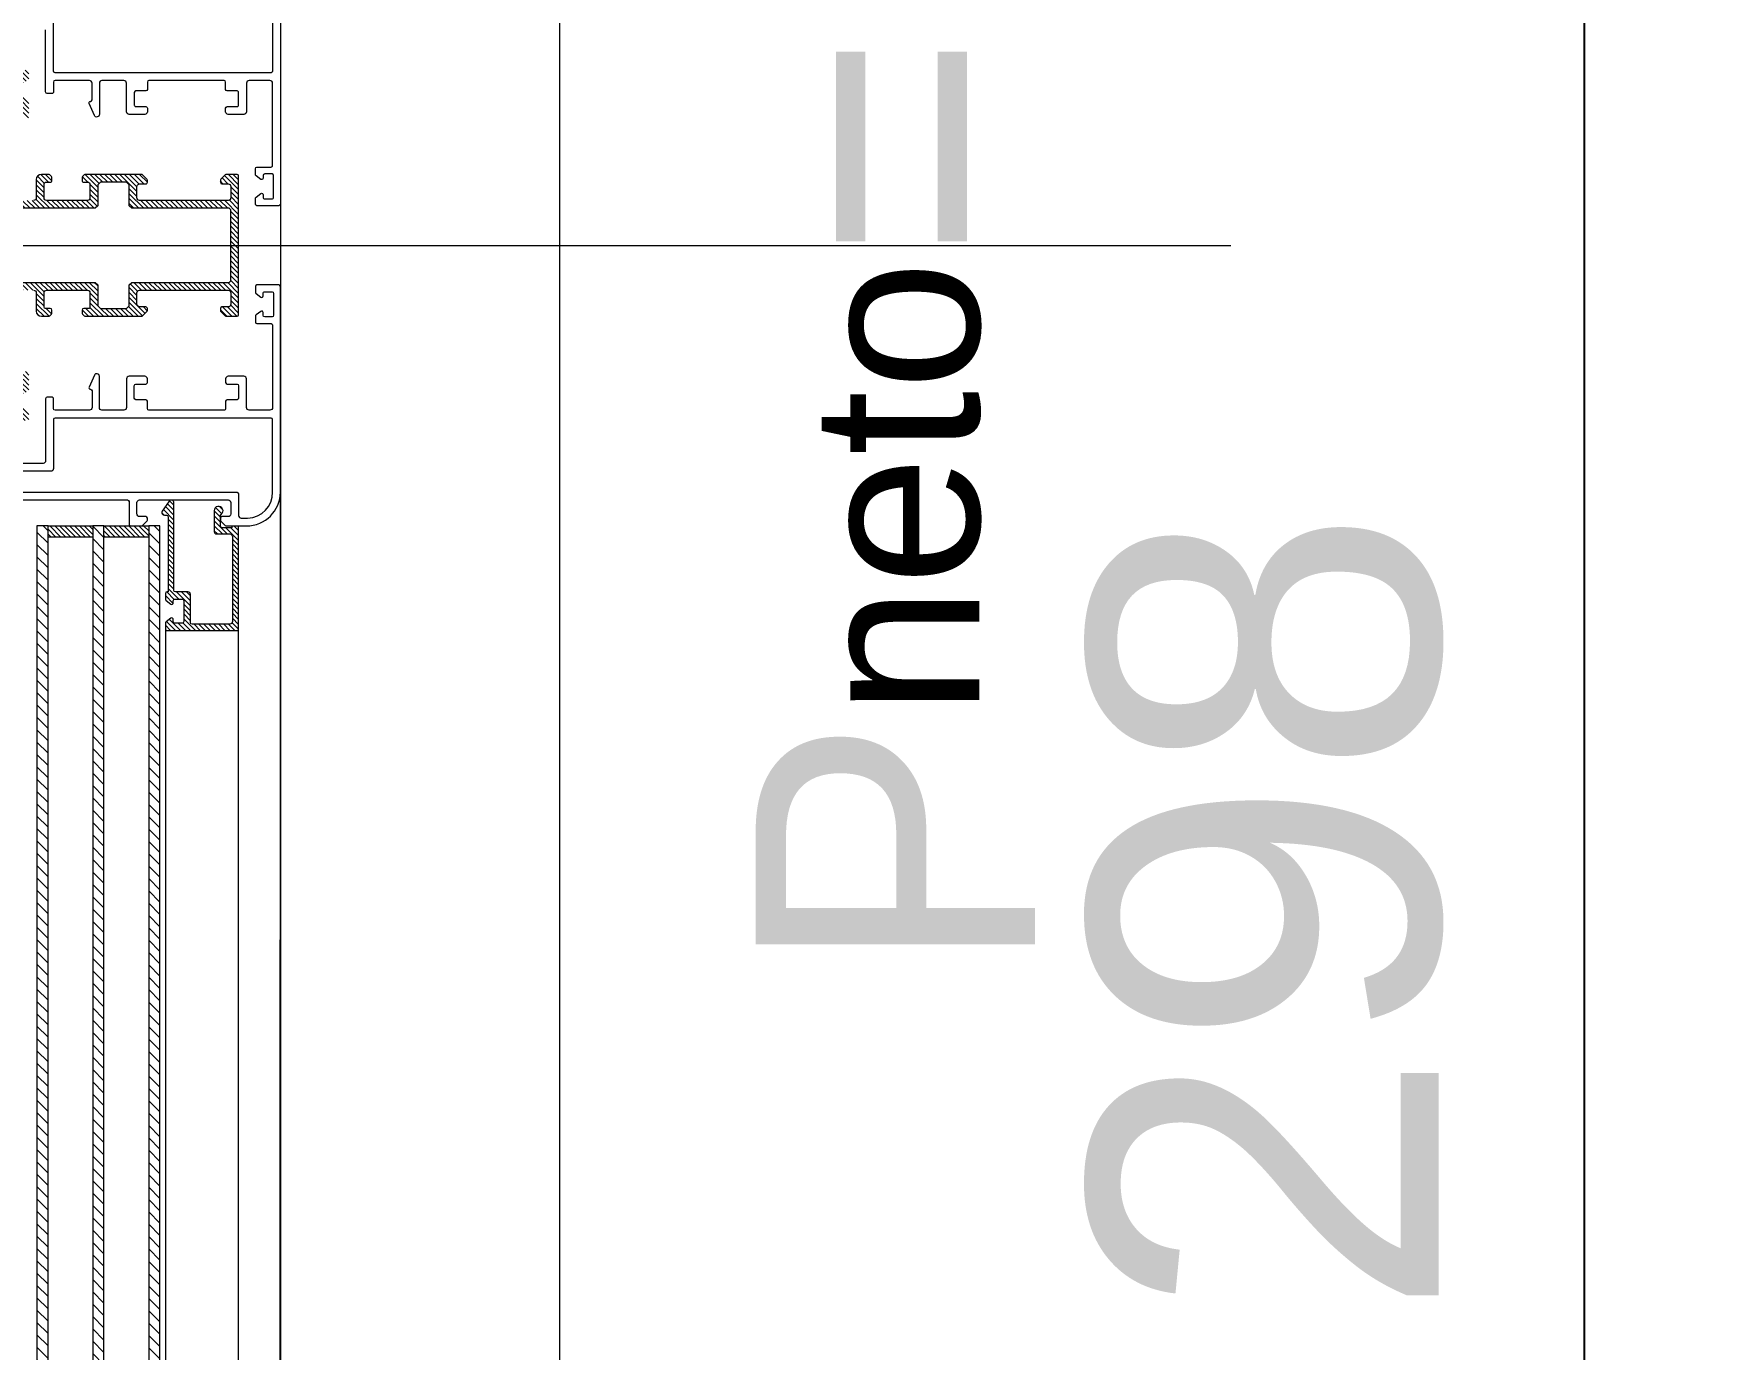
# Model space of a CAD drawing. Header units: centimetres. Extents: x 99002 to 104403, y -55119 to -48358.
# Drawn here: x 99912.7 to 99973.2, y -51152 to -51104.9 of the extents above; entities that cross this region are included whole.
import ezdxf

# ---------------------------------------------------------------- set-up
doc = ezdxf.new("R2010")
doc.units = ezdxf.units.CM
doc.header["$LTSCALE"] = 50
doc.header["$MEASUREMENT"] = 0
doc.layers.get('0').update_dxf_attribs({"color": 8})
doc.layers.add('COTE 50ème', color=1, linetype='Continuous')
doc.layers.add('WINDOWS', color=21, linetype='Continuous', lineweight=5)
doc.styles.add('GENERATED_STYLE_1', font='arial.ttf')
doc.styles.add('RS_TXT_50', font='arial.ttf', dxfattribs={"height": 12.5})
doc.dimstyles.new('RS_50CM_LINEAIRE', dxfattribs={"dimscale": 5, "dimtxt": 12.5, "dimasz": 1.5, "dimexe": 1, "dimexo": 2.5, "dimgap": 1, "dimtad": 1, "dimdec": 1, "dimrnd": 0.5, "dimdsep": 46, "dimtxsty": 'RS_TXT_50', "dimblk1": 'ARCHTICK', "dimblk2": 'ARCHTICK', "dimsah": 1, "dimcen": 2.5, "dimdle": 1, "dimclrt": 4, "dimadec": 0, "dimazin": 2, "dimtfac": 1, "dimtdec": 1, "dimtix": 1, "dimtmove": 2, "dimatfit": 3, "dimfxl": 1, "dimtolj": 1, "dimtzin": 0, "dimarcsym": 0})
pattern_1 = [(135.0000000000002, (-46708.70848917394, -43842.58122904178), (-0.08838834764831811, -0.08838834764831877), [])]

# ---------------------------------------------------------------- blocks, each defined once
blk = doc.blocks.new('DRITARE POS 3')
at = {"layer": 'WINDOWS'}
h = blk.add_hatch(dxfattribs=at)
h.set_pattern_fill('ANSI31', color=256, angle=450.0000000000003)
h.set_pattern_definition(pattern_1)
h.paths.add_polyline_path([(-9.613310337925213, -75.27661785160308, -0.4142135623730951), (-9.557310472679092, -75.22061798637151), (-9.258644524685224, -75.22061798637151, -0.4142135623730951), (-9.202644659439102, -75.27661785161763), (-9.202644659439102, -75.49128400173504, 1), (-8.997311820203322, -75.49128400173504), (-8.997311820203322, -74.95928528187505, 0.2507648909333106), (-9.022248549212236, -74.91269057750469), (-9.190248144950601, -74.80069084701245, 0.5990215383385264), (-9.27731114643393, -74.84728555138281), (-9.27731114643393, -74.92195203837764, -0.4142135623730951), (-9.333311011680053, -74.97795190362376), (-9.594643716176506, -74.97795190362376, -0.4142135623730951), (-9.650643581422628, -74.92195203837764), (-9.650643581422628, -74.13795392491738, -0.4142135623730951), (-9.594643716176506, -74.08195405965671), (-9.333311011680053, -74.08195405965671, -0.4142135623730951), (-9.27731114643393, -74.13795392491738), (-9.27731114643393, -74.24995365540963, 0.5990215383385247), (-9.190248144950601, -74.29654835976544), (-9.022248549212236, -74.1845486292732, 0.2507648909333106), (-8.997311820203322, -74.13795392491738), (-8.997311820203322, -73.89528784216964, 0.4142135623730951), (-9.053311685449444, -73.83928797692352), (-9.8373097989097, -73.83928797692352, 0.4142135623730951), (-9.893309664155822, -73.89528784216964), (-9.893309664155822, -80.11127288464922), (-9.893309664155822, -86.32725792714336, 0.4142135623730951), (-9.8373097989097, -86.38325779238949), (-9.053311685449444, -86.38325779238949, 0.4142135623730951), (-8.997311820203322, -86.32725792714336), (-8.997311820203322, -86.08459184441017, 0.2507648909333191), (-9.022248549212236, -86.0379971400398), (-9.190248144950601, -85.92599740954756, 0.5990215383385183), (-9.27731114643393, -85.97259211391793), (-9.27731114643393, -86.08459184439562, -0.4142135623730951), (-9.333311011680053, -86.14059170964174), (-9.594643716176506, -86.14059170964174, -0.4142135623730951), (-9.650643581422628, -86.08459184441017), (-9.650643581422628, -85.30059373093536, -0.4142135623730951), (-9.594643716176506, -85.24459386568924), (-9.333311011680053, -85.24459386568924, -0.4142135623730905), (-9.27731114643393, -85.30059373093536), (-9.27731114643393, -85.37526021793019, 0.5990215383385387), (-9.190248144950601, -85.421854922286), (-9.022248549212236, -85.30985519179376, 0.2507648909333097), (-8.997311820203322, -85.26326048743795), (-8.997311820203322, -84.73126176759251, 1), (-9.202644659439102, -84.73126176759251), (-9.202644659439102, -84.94592791769537, -0.4142135623730951), (-9.258644524685224, -85.00192778295605), (-9.557310472679092, -85.00192778295605, -0.4142135623730951), (-9.613310337925213, -84.94592791769537), (-9.613310337925213, -81.77260222032783, -0.4142135623730951), (-9.557310472679092, -81.71660235509626), (-8.829312224450405, -81.71660235509626, -0.4142135623730951), (-8.735979115706868, -81.80993546382524), (-8.735979115706868, -82.4632672250591, 0.414213562373095), (-8.549312898219796, -82.64993344254617), (-8.29250947565015, -82.64993344254617, 0.1989123673796579), (-8.252911591189331, -82.63353146176087), (-8.192382444016403, -82.57300231457339, 0.1989123673796585), (-8.175980463231099, -82.53340443011257), (-8.175980463231099, -82.42593398156168, 0.4142135623730951), (-8.23198032847722, -82.36993411631556), (-8.399979924230138, -82.36993411631556, -0.4142135623730951), (-8.45597978947626, -82.31393425105489), (-8.45597978947626, -81.80993546382524, -0.4142135623730951), (-8.362646680732723, -81.71660235509626), (-6.906650184289902, -81.71660235509626, -0.4142135623730951), (-6.813317075546365, -81.80993546382524), (-6.813317075546365, -82.31393425105489, -0.4142135623730951), (-6.869316940792487, -82.36993411631556), (-7.0373165365163, -82.36993411631556, 0.4142135623730951), (-7.093316401776974, -82.42593398156168), (-7.093316401776974, -82.53340443012712, 0.1989123673796581), (-7.07691442099167, -82.57300231458794), (-7.016385273818742, -82.63353146176087, 0.1989123673796593), (-6.976787389357924, -82.64993344254617), (-4.969850804292946, -82.64993344254617, 0.1989123673796595), (-4.930252919832128, -82.63353146176087), (-4.776390663915663, -82.4796692058444, 0.1989123673796616), (-4.759988683130359, -82.44007132138358), (-4.759988683130359, -82.36993411631556, 0.4142135623730951), (-4.815988548376481, -82.31393425105489), (-5.002654765863554, -82.31393425105489, -0.3404814509113845), (-5.133321118119056, -82.2206011423259), (-5.133321118119056, -81.80993546383979, -0.414213562373095), (-5.039988009360968, -81.71660235509626), (-1.866662311993423, -81.71660235509626, -0.4142135623730951), (-1.773329203249887, -81.80993546382524), (-1.773329203249887, -82.2206011423259, -0.4142135623730951), (-1.866662311993423, -82.31393425105489), (-2.090661772992462, -82.31393425105489, 0.4142135623730951), (-2.146661638238584, -82.36993411631556), (-2.146661638238584, -82.44007132138358, 0.1989123673796578), (-2.13025965745328, -82.4796692058444), (-1.976397401536815, -82.63353146176087, 0.1989123673796611), (-1.936799517075997, -82.64993344254617), (-1.5493297422654, -82.64993344254617, 0.4142135623730994), (-1.493329877019278, -82.59393357730005), (-1.493329877019278, -80.11127288464922), (-1.493329877019278, -77.62861219201295, 0.4142135623730994), (-1.5493297422654, -77.57261232676683), (-1.936799517075997, -77.57261232676683, 0.1989123673796565), (-1.976397401536815, -77.58901430755213), (-2.13025965745328, -77.7428765634686, 0.1989123673796553), (-2.146661638238584, -77.78247444792942), (-2.146661638238584, -77.85261165301199, 0.4142135623730951), (-2.090661772992462, -77.90861151824356), (-1.866662311993423, -77.90861151824356, -0.4142135623730951), (-1.773329203249887, -78.00194462700165), (-1.773329203249887, -78.41261030547321, -0.4142135623730951), (-1.866662311993423, -78.5059434142313), (-5.039988009360968, -78.5059434142313, -0.4142135623730951), (-5.133321118119056, -78.41261030547321), (-5.133321118119056, -78.00194462700165, -0.3404814509114143), (-5.002654765863554, -77.90861151824356), (-4.815988548376481, -77.90861151824356, 0.4142135623730951), (-4.759988683130359, -77.85261165301199), (-4.759988683130359, -77.78247444792942, 0.1989123673796596), (-4.776390663915663, -77.7428765634686), (-4.930252919832128, -77.58901430755213, 0.1989123673796591), (-4.969850804292946, -77.57261232676683), (-6.976787389357924, -77.57261232676683, 0.1989123673796584), (-7.016385273818742, -77.58901430755213), (-7.07691442099167, -77.64954345472506, 0.198912367379658), (-7.093316401776974, -77.68914133918588), (-7.093316401776974, -77.79661178775132, 0.4142135623730951), (-7.0373165365163, -77.85261165301199), (-6.869316940792487, -77.85261165301199, -0.4142135623730951), (-6.813317075546365, -77.90861151824356), (-6.813317075546365, -78.41261030547321, -0.4142135623730951), (-6.906650184289902, -78.5059434142313), (-8.362646680732723, -78.5059434142313, -0.4142135623730951), (-8.45597978947626, -78.41261030547321), (-8.45597978947626, -77.90861151824356, -0.4142135623730951), (-8.399979924230138, -77.85261165301199), (-8.23198032847722, -77.85261165301199, 0.4142135623730951), (-8.175980463231099, -77.79661178775132), (-8.175980463231099, -77.68914133918588, 0.1989123673796586), (-8.192382444016403, -77.64954345472506), (-8.252911591189331, -77.58901430755213, 0.1989123673796565), (-8.29250947565015, -77.57261232676683), (-8.549312898219796, -77.57261232676683, 0.414213562373095), (-8.735979115706868, -77.7592785442539), (-8.735979115706868, -78.41261030547321, -0.4142135623730951), (-8.829312224450405, -78.5059434142313), (-9.557310472679092, -78.5059434142313, -0.4142135623730951), (-9.613310337925213, -78.44994354897062)])
h.paths.add_polyline_path([(-9.557310472679092, -78.7859427404619), (-6.626650858044741, -78.7859427404619), (-6.533317749301204, -78.69260963171837), (-6.533317749301204, -77.94594476174098), (-6.439984640557668, -77.85261165301199), (-5.506653553093201, -77.85261165301199), (-5.413320444349665, -77.94594476174098), (-5.413320444349665, -78.69260963171837), (-5.319987335606129, -78.7859427404619), (-1.829329068496008, -78.7859427404619), (-1.773329203249887, -78.84194260570803), (-1.773329203249887, -80.11127288464922), (-1.773329203249887, -81.38060316360497), (-1.829329068496008, -81.4366030288511), (-5.319987335606129, -81.4366030288511), (-5.413320444349665, -81.52993613759463), (-5.413320444349665, -82.27660100755747), (-5.506653553093201, -82.36993411631556), (-6.439984640557668, -82.36993411631556), (-6.533317749301204, -82.27660100755747), (-6.533317749301204, -81.52993613759463), (-6.626650858044741, -81.4366030288511), (-9.557310472679092, -81.4366030288511), (-9.613310337925213, -81.38060316360497), (-9.613310337925213, -80.11127288464922), (-9.613310337925213, -78.84194260570803)], flags=16)
at = {"layer": 'WINDOWS', "transparency": 33554559}
h = blk.add_hatch(dxfattribs=at)
h.set_pattern_fill('ANSI31', color=256, angle=450.0000000000003)
h.set_pattern_definition(pattern_1)
h.paths.add_polyline_path([(-1.493329877019278, -90.21489960228791), (-1.493329877019278, -90.15889973704179), (-1.735995959752472, -90.15889973704179), (-1.735995959752472, -90.21489960228791), (-2.090661772992462, -90.21489960228791, -0.4142135623730948), (-2.146661638238584, -90.15889973704179), (-2.146661638238584, -89.78532151828404, -0.2473944628431837), (-2.122313870742801, -89.73912487753842, 1.657434607185555), (-2.370661099223071, -89.60823439544765), (-2.370661099223071, -90.34556595452887, 0.4142135623730951), (-2.277327990479534, -90.4388990632724), (-1.810662446747301, -90.4388990632724, -0.4142135623730951), (-1.717329338003765, -90.53223217203049), (-1.717329338003765, -93.57489151714253, -0.4142135623730951), (-1.810662446747301, -93.66822462590062), (-3.159981945500476, -93.66822462590062, -0.4142135623730949), (-3.21598181076115, -93.61222476063995), (-3.21598181076115, -92.60422718618065, 0.4142135623730951), (-3.309314919504686, -92.51089407743711), (-3.757313841488212, -92.51089407743711, -0.4142135623730958), (-3.813313706734334, -92.454894212191), (-3.813313706734334, -89.31890175832086, 0.7373959724826122), (-3.983675307841622, -89.26619805302471), (-4.226341390574817, -89.6208638662647, 0.6031216018417432), (-4.149312898211065, -89.76690068030439), (-4.074646411216236, -89.76690068030439, -0.4142135623730948), (-4.018646545970114, -89.82290054555051), (-4.018646545970114, -92.51089407743711), (-4.055979789467528, -92.51089407743711, 0.414213562373096), (-4.11197965471365, -92.56689394268324), (-4.11197965471365, -92.77212315837096, 0.2507648909432537), (-4.087042925704736, -92.81871786274132), (-3.919043329966371, -92.94938421496772, 0.5990215383264295), (-3.831980328483041, -92.90278951061191), (-3.831980328483041, -92.82822664717969, -0.4142135623730948), (-3.77598046323692, -92.77222678193357), (-3.514647758740466, -92.77222678193357, -0.4142135623730951), (-3.458647893494344, -92.82822664717969), (-3.458647893494344, -93.57489151714253, -0.4142135623730951), (-3.514647758740466, -93.63089138238865), (-3.77598046323692, -93.63089138238865, -0.4142135623730948), (-3.831980328483041, -93.57489151714253), (-3.831980328483041, -93.50032865371031, 0.5990215383264358), (-3.919043329966371, -93.45373394933995), (-4.087042925704736, -93.58440030159545, 0.2507648909605115), (-4.11197965471365, -93.63099500595126), (-4.11197965471365, -93.83622422163899, 0.4142135623730951), (-4.055979789467528, -93.89222408688511), (-1.5493297422654, -93.89222408688511, 0.4142135623730948), (-1.493329877019278, -93.83622422163899)])
at = {"layer": 'WINDOWS'}
h = blk.add_hatch(dxfattribs=at)
h.set_pattern_fill('ANSI31', color=140, scale=2.5, angle=450.0000000000003)
h.set_pattern_definition([(135.0000000000002, (-46708.91278552206, -43842.58122904178), (-0.2209708691207952, -0.2209708691207969), [])])
h.paths.add_polyline_path([(-8.711979654719471, -90.14893103441864), (-8.711979654719471, -147.5350786053605), (-8.31197965471074, -147.5350786053605), (-8.31197965471074, -90.14893103441864)])
h.paths.add_polyline_path([(-6.711979654719471, -90.14893103441864), (-6.711979654719471, -147.5350786053605), (-6.31197965471074, -147.5350786053605), (-6.31197965471074, -90.14893103441864)])
h.paths.add_polyline_path([(-4.711979654719471, -90.14893103441864), (-4.711979654719471, -147.5300942540489), (-4.311979654725292, -147.5300942540489), (-4.311979654725292, -90.14893103441864)])
at = {"layer": 'WINDOWS', "transparency": 33554559}
h = blk.add_hatch(dxfattribs=at)
h.set_pattern_fill('ANSI31', color=140, angle=450.0000000000003)
h.set_pattern_definition([(135.0000000000002, (-46708.90848917394, -43859.58122904178), (-0.08838834764831811, -0.08838834764831877), [])])
h.paths.add_polyline_path([(-6.711979654719471, -147.5350786053605), (-8.31197965471074, -147.5350786053605), (-8.31197965471074, -147.1350786053517), (-6.711979654719471, -147.1350786053517)])
h.paths.add_polyline_path([(-4.711979654719471, -147.5350786053605), (-6.31197965471074, -147.5350786053605), (-6.31197965471074, -147.1350786053517), (-4.711979654719471, -147.1350786053517)])
h.paths.add_polyline_path([(-6.711979654719471, -90.54893103442737), (-8.31197965471074, -90.54893103442737), (-8.31197965471074, -90.14893103441864), (-6.711979654719471, -90.14893103441864)])
h.paths.add_polyline_path([(-4.711979654719471, -90.54893103442737), (-6.31197965471074, -90.54893103442737), (-6.31197965471074, -90.14893103441864), (-4.711979654719471, -90.14893103441864)])
at = {"layer": 'WINDOWS', "color": 165}
blk.add_line((-61.99332992821292, -80.11127288464922), (34.00666998725501, -80.11127288464922), dxfattribs=at)
at = {"layer": 'WINDOWS'}
for p, q in [((-0.009280836515245028, -148.6335589027585), (-0.0006442147277994081, -88.9801139892661)), ((-4.11197965471365, -93.83622422162443), (-4.116276002852828, -143.8527697694517)), ((-1.497626225143904, -143.8527697694517), (-1.493329877208453, -93.83622903194919))]:
    blk.add_line(p, q, dxfattribs=at)
blk.add_lwpolyline([(-9.897606012295, -160.1113973130123), (-9.89760587523051, 0), (0, 0), (-1.370644895359874e-07, -160.1113973130123)], close=True, dxfattribs=at)
at = {"layer": 'WINDOWS', "color": 165}
blk.add_lwpolyline([(0, 0), (-1.370644895359874e-07, -160.1113973130123), (9.999999727209797, -160.1113973130123), (9.999999864274287, 0)], close=True, dxfattribs=at)
at = {"layer": 'WINDOWS'}
for points in [[(-1.370790414512157e-07, -71.28196079727786), (-1.370790414512157e-07, -78.63660976647225, -0.4142135623730951), (-0.05600000232516322, -78.69260963171837), (-0.8399981157999719, -78.69260963171837, -0.4142135623730951), (-0.8959979810460936, -78.63660976647225), (-0.8959979810460936, -78.43127692723647, -0.2507648909333274), (-0.8710612520371797, -78.3846822228661), (-0.7030616562988143, -78.25401587062515, -0.5990215383384896), (-0.6159986548009329, -78.30061057498096), (-0.6159986548009329, -78.39394368373905, 0.4142135623730951), (-0.5599987895548111, -78.44994354897062), (-0.2986660850729095, -78.44994354897062, 0.4142135623730951), (-0.2426662198267877, -78.39394368373905), (-0.2426662198267877, -77.60994557026424, 0.4142135623730951), (-0.2986660850729095, -77.55394570501812), (-0.5599987895548111, -77.55394570501812, 0.4142135623731227), (-0.6159986548009329, -77.60994557026424), (-0.6159986548009329, -77.70327867900778, -0.5990215383385106), (-0.7030616562988143, -77.74987338337814), (-0.8710612520371797, -77.61920703112264, -0.2507648909333274), (-0.8959979810460936, -77.57261232676683), (-0.8959979810460936, -77.3672794875165, -0.4142135623730894), (-0.8399981157999719, -77.31127962228493), (-0.335999328570324, -77.31127962228493, 0.4142135623730951), (-0.2799994633242022, -77.25527975702425), (-0.2799994633242022, -74.30595352065575, 0.4142135623730951), (-0.3733325720677385, -74.21262041191221), (-1.119997442030581, -74.21262041191221, 0.4142135623730951), (-1.213330550774117, -74.30595352065575), (-1.213330550774117, -75.33261771686375, -0.4142135623730951), (-1.306663659517653, -75.42595082560729), (-1.866662311993423, -75.42595082560729, -0.4142135623731117), (-1.959995420751511, -75.33261771686375), (-1.959995420751511, -75.20195136460825, -0.4142135623730674), (-1.903995555505389, -75.14595149937668), (-1.5493297422654, -75.14595149937668, 0.4142135623730951), (-1.493329877019278, -75.089951634116), (-1.493329877019278, -74.64195271214703, 0.4142135623730951), (-1.5493297422654, -74.58595284688636), (-1.903995555505389, -74.58595284688636, -0.4142135623730951), (-1.959995420751511, -74.52995298164024), (-1.959995420751511, -74.26862027715833, 0.4142135623730951), (-2.015995285997633, -74.21262041191221), (-4.703988817884238, -74.21262041191221, 0.4142135623730951), (-4.759988683130359, -74.26862027715833), (-4.759988683130359, -74.52995298164024, -0.4142135623730951), (-4.815988548376481, -74.58595284688636), (-5.170654361616471, -74.58595284688636, 0.4142135623730951), (-5.226654226862593, -74.64195271214703), (-5.226654226862593, -75.089951634116, 0.4142135623730951), (-5.170654361616471, -75.14595149937668), (-4.815988548376481, -75.14595149937668, -0.414213562373123), (-4.759988683130359, -75.20195136460825), (-4.759988683130359, -75.33261771686375, -0.4142135623730783), (-4.853321791873896, -75.42595082560729), (-5.413320444349665, -75.42595082560729, -0.4142135623730951), (-5.506653553093201, -75.33261771686375), (-5.506653553093201, -74.30595352065575, 0.4142135623730951), (-5.599986661836738, -74.21262041191221), (-6.383984775311546, -74.21262041191221, 0.4142135623730951), (-6.477317884055083, -74.30595352065575), (-6.477317884055083, -75.42595082560729, -0.8095464414490621), (-6.655893224349711, -75.46396176019334), (-6.845795792716672, -75.03809170788736, -0.5431415330660716), (-6.794650453797658, -74.95928528187505, 0.4142135623730951), (-6.738650588551536, -74.90328541662893), (-6.738650588551536, -74.30595352065575, 0.4142135623730951), (-6.831983697295072, -74.21262041191221), (-8.063980732738855, -74.21262041191221, 0.4142135623730951), (-8.119980597984977, -74.26862027715833), (-8.119980597984977, -74.62328609038377, -0.4142135623730951), (-8.175980463231099, -74.67928595564445), (-8.343980058969464, -74.67928595564445, -0.4142135623730951), (-8.399979924230138, -74.62328609038377), (-8.399979924230138, -72.4019581022294, 0.4142135623730951)], [(-8.829312224450405, -81.71660235509626, -0.4142135623730951), (-8.735979115706868, -81.80993546382524), (-8.735979115706868, -82.4632672250591, 0.4142135623730951), (-8.549312898219796, -82.64993344254617), (-8.29250947565015, -82.64993344254617, 0.1989123673796755), (-8.252911591189331, -82.63353146176087), (-8.192382444016403, -82.57300231458794, 0.1989123673796231), (-8.175980463231099, -82.53340443012712), (-8.175980463231099, -82.42593398156168, 0.4142135623730951), (-8.23198032847722, -82.36993411631556), (-8.399979924230138, -82.36993411631556, -0.4142135623730951), (-8.45597978947626, -82.31393425105489), (-8.45597978947626, -81.80993546382524, -0.4142135623730951), (-8.362646680732723, -81.71660235509626), (-6.906650184289902, -81.71660235509626, -0.4142135623730951), (-6.813317075546365, -81.80993546382524), (-6.813317075546365, -82.31393425105489, -0.4142135623730951), (-6.869316940792487, -82.36993411631556), (-7.037316536530852, -82.36993411631556, 0.4142135623730951), (-7.093316401776974, -82.42593398156168), (-7.093316401776974, -82.53340443012712, 0.1989123673796406), (-7.07691442099167, -82.57300231458794), (-7.016385273818742, -82.63353146176087, 0.198912367379658), (-6.976787389357924, -82.64993344254617), (-4.969850804292946, -82.64993344254617, 0.198912367379658), (-4.930252919832128, -82.63353146176087), (-4.776390663915663, -82.4796692058444, 0.1989123673796723), (-4.759988683130359, -82.44007132138358), (-4.759988683130359, -82.36993411631556, 0.4142135623730951), (-4.815988548376481, -82.31393425105489), (-5.002654765863554, -82.31393425105489, -0.3404814509114101), (-5.133321118119056, -82.2206011423259), (-5.133321118119056, -81.80993546382524, -0.4142135623730951), (-5.039988009360968, -81.71660235509626), (-1.866662311993423, -81.71660235509626, -0.4142135623730951), (-1.773329203249887, -81.80993546382524), (-1.773329203249887, -82.2206011423259, -0.4142135623730951), (-1.866662311993423, -82.31393425105489), (-2.090661772992462, -82.31393425105489, 0.4142135623730951), (-2.146661638238584, -82.36993411631556), (-2.146661638238584, -82.44007132138358, 0.1989123673796363), (-2.13025965745328, -82.4796692058444), (-1.976397401536815, -82.63353146176087, 0.1989123673796436), (-1.936799517075997, -82.64993344254617), (-1.5493297422654, -82.64993344254617, 0.4142135623731227), (-1.493329877019278, -82.59393357730005), (-1.493329877019278, -80.11127288464922), (-1.493329877019278, -77.62861219201295, 0.4142135623731227), (-1.5493297422654, -77.57261232676683), (-1.936799517075997, -77.57261232676683, 0.1989123673796436), (-1.976397401536815, -77.58901430755213), (-2.13025965745328, -77.7428765634686, 0.1989123673796363), (-2.146661638238584, -77.78247444792942), (-2.146661638238584, -77.85261165301199, 0.4142135623730951), (-2.090661772992462, -77.90861151824356), (-1.866662311993423, -77.90861151824356, -0.4142135623730951), (-1.773329203249887, -78.00194462700165), (-1.773329203249887, -78.41261030547321, -0.4142135623730951), (-1.866662311993423, -78.5059434142313), (-5.039988009360968, -78.5059434142313, -0.4142135623730951), (-5.133321118119056, -78.41261030547321), (-5.133321118119056, -78.00194462700165, -0.3404814509114101), (-5.002654765863554, -77.90861151824356), (-4.815988548376481, -77.90861151824356, 0.4142135623730951), (-4.759988683130359, -77.85261165301199), (-4.759988683130359, -77.78247444792942, 0.1989123673796723), (-4.776390663915663, -77.7428765634686), (-4.930252919832128, -77.58901430755213, 0.198912367379658), (-4.969850804292946, -77.57261232676683), (-6.976787389357924, -77.57261232676683, 0.198912367379658), (-7.016385273818742, -77.58901430755213), (-7.07691442099167, -77.64954345472506, 0.1989123673796406), (-7.093316401776974, -77.68914133918588), (-7.093316401776974, -77.79661178775132, 0.4142135623730951), (-7.037316536530852, -77.85261165301199), (-6.869316940792487, -77.85261165301199, -0.4142135623730951), (-6.813317075546365, -77.90861151824356), (-6.813317075546365, -78.41261030547321, -0.4142135623730951), (-6.906650184289902, -78.5059434142313), (-8.362646680732723, -78.5059434142313, -0.4142135623730951), (-8.45597978947626, -78.41261030547321), (-8.45597978947626, -77.90861151824356, -0.4142135623730951), (-8.399979924230138, -77.85261165301199), (-8.23198032847722, -77.85261165301199, 0.4142135623730951), (-8.175980463231099, -77.79661178775132), (-8.175980463231099, -77.68914133918588, 0.1989123673796231), (-8.192382444016403, -77.64954345472506), (-8.252911591189331, -77.58901430755213, 0.1989123673796755), (-8.29250947565015, -77.57261232676683), (-8.549312898219796, -77.57261232676683, 0.4142135623730951), (-8.735979115706868, -77.7592785442539), (-8.735979115706868, -78.41261030547321, -0.4142135623730951), (-8.829312224450405, -78.5059434142313)], [(-9.557310472679092, -89.2205842982803), (-5.469320309595787, -89.2205842982803, -0.4142135623730951), (-5.413320444349665, -89.27658416351187), (-5.413320444349665, -90.0979155204841, 0.4142135623730951), (-5.357320579103543, -90.15391538573022), (-4.969850804292946, -90.15391538573022, 0.198912367379658), (-4.930252919832128, -90.13751340494491), (-4.776390663915663, -89.98365114902845, 0.1989123673797072), (-4.759988683130359, -89.94405326456763), (-4.759988683130359, -89.8739160594996, 0.4142135623730672), (-4.815988548376481, -89.81791619423893), (-5.039988009360968, -89.81791619423893, -0.4142135623730951), (-5.133321118119056, -89.7245830854954), (-5.133321118119056, -89.31391740700928, -0.4142135623730951), (-5.039988009360968, -89.2205842982803), (-1.866662311993423, -89.2205842982803, -0.4142135623730951), (-1.773329203249887, -89.31391740700928), (-1.773329203249887, -89.7245830854954, -0.4142135623730951), (-1.866662311993423, -89.81791619423893), (-2.090661772992462, -89.81791619423893, 0.4142135623730674), (-2.146661638238584, -89.8739160594996), (-2.146661638238584, -89.94405326456763, 0.1989123673796652), (-2.13025965745328, -89.98365114902845), (-1.976397401536815, -90.13751340494491, 0.198912367379658), (-1.936799517075997, -90.15391538573022), (-1.213330550774117, -90.15391538573022, 0.4142135623730924), (-1.370790414512157e-07, -88.94058497203514), (-1.370790414512157e-07, -81.58593600284075, 0.4142135623730951), (-0.05600000232516322, -81.52993613759463), (-0.8399981157999719, -81.52993613759463, 0.4142135623730951), (-0.8959979810460936, -81.58593600284075), (-0.8959979810460936, -81.79126884209109, 0.2507648909333274), (-0.8710612520371797, -81.8378635464469), (-0.7030616562988143, -81.96852989868785, 0.5990215383384896), (-0.6159986548009329, -81.92193519433204), (-0.6159986548009329, -81.8286020855885, -0.4142135623730951), (-0.5599987895548111, -81.77260222032783), (-0.2986660850729095, -81.77260222032783, -0.4142135623730951), (-0.2426662198267877, -81.8286020855885), (-0.2426662198267877, -82.61260019904876, -0.4142135623730951), (-0.2986660850729095, -82.66860006429488), (-0.5599987895548111, -82.66860006429488, -0.4142135623731227), (-0.6159986548009329, -82.61260019904876), (-0.6159986548009329, -82.51926709030522, 0.5990215383385106), (-0.7030616562988143, -82.47267238594941), (-0.8710612520371797, -82.60333873817581, 0.2507648909333274), (-0.8959979810460936, -82.64993344254617), (-0.8959979810460936, -82.85526628178195, 0.4142135623730894), (-0.8399981157999719, -82.91126614704262), (-0.335999328570324, -82.91126614704262, -0.4142135623730951), (-0.2799994633242022, -82.96726601228875), (-0.2799994633242022, -85.91659224865725, -0.4142135623730951), (-0.3733325720677385, -86.00992535741534), (-1.119997442030581, -86.00992535741534, -0.4142135623730951), (-1.213330550774117, -85.91659224865725), (-1.213330550774117, -84.8899280524638, 0.4142135623730951), (-1.306663659517653, -84.79659494370571), (-1.866662311993423, -84.79659494370571, 0.4142135623731117), (-1.959995420751511, -84.8899280524638), (-1.959995420751511, -85.0205944046902, 0.4142135623730674), (-1.903995555505389, -85.07659426995087), (-1.5493297422654, -85.07659426995087, -0.4142135623730951), (-1.493329877019278, -85.132594135197), (-1.493329877019278, -85.58059305718052, -0.4142135623730951), (-1.5493297422654, -85.63659292242664), (-1.903995555505389, -85.63659292242664, 0.4142135623730951), (-1.959995420751511, -85.69259278767277), (-1.959995420751511, -85.95392549215467, -0.4142135623730951), (-2.015995285997633, -86.00992535741534), (-4.703988817884238, -86.00992535741534, -0.4142135623730951), (-4.759988683130359, -85.95392549215467), (-4.759988683130359, -85.69259278767277, 0.4142135623730951), (-4.815988548376481, -85.63659292242664), (-5.170654361616471, -85.63659292242664, -0.4142135623730951), (-5.226654226862593, -85.58059305718052), (-5.226654226862593, -85.132594135197, -0.4142135623730951), (-5.170654361616471, -85.07659426995087), (-4.815988548376481, -85.07659426995087, 0.414213562373123), (-4.759988683130359, -85.0205944046902), (-4.759988683130359, -84.8899280524638, 0.4142135623730783), (-4.853321791873896, -84.79659494370571), (-5.413320444349665, -84.79659494370571, 0.4142135623730951), (-5.506653553093201, -84.8899280524638), (-5.506653553093201, -85.91659224865725, -0.4142135623730951), (-5.599986661836738, -86.00992535741534), (-6.383984775311546, -86.00992535741534, -0.4142135623730951), (-6.477317884055083, -85.91659224865725), (-6.477317884055083, -84.79659494370571, 0.8095464414490621), (-6.655893224349711, -84.7585840091051), (-6.845795792716672, -85.18445406144019, 0.5431415330660716), (-6.794650453797658, -85.26326048743795, -0.4142135623730951), (-6.738650588551536, -85.31926035268407), (-6.738650588551536, -85.91659224865725, -0.4142135623730951), (-6.831983697295072, -86.00992535741534), (-8.063980732738855, -86.00992535741534, -0.4142135623730951), (-8.119980597984977, -85.95392549215467), (-8.119980597984977, -85.59925967891468, 0.4142135623730951), (-8.175980463231099, -85.54325981368311), (-8.343980058969464, -85.54325981368311, 0.4142135623730951), (-8.399979924230138, -85.59925967891468), (-8.399979924230138, -87.8205876670836, -0.4142135623730951), (-8.493313032973674, -87.91392077582714), (-9.557310472679092, -87.91392077582714, -0.4142135623730951)]]:
    blk.add_lwpolyline(points, format="xyb", dxfattribs=at)
for points in [[(-1.493329877019278, -70.44196281855693, -0.4142135623730951), (-1.399996768275741, -70.34862970982795), (-1.175997307276702, -70.34862970982795), (-1.175997307276702, -70.34862970982795, -0.4142135623730916), (-0.2799994633242022, -71.28196079727786), (-0.2799994633242022, -73.87662122042093, -0.4142135623730951), (-0.335999328570324, -73.93262108566705), (-8.063980732738855, -73.93262108566705, -0.4142135623730951), (-8.119980597984977, -73.87662122042093), (-8.119980597984977, -72.12195877599879, 0.4142135623730951), (-8.213313706728513, -72.0286256672407), (-9.519977229181677, -72.0286256672407, -0.4142135623730951), (-9.613310337925213, -71.93529255851172), (-9.613310337925213, -71.3752939060214, -0.4142135623730951), (-9.519977229181677, -71.28196079727786), (-1.586662985762814, -71.28196079727786, 0.4142135623730951), (-1.493329877019278, -71.18862768853432)], [(-1.493329877019278, -89.78058295074152, 0.4142135623730951), (-1.399996768275741, -89.8739160594996), (-1.175997307276702, -89.8739160594996), (-1.175997307276702, -89.8739160594996, 0.4142135623730916), (-0.2799994633242022, -88.94058497203514), (-0.2799994633242022, -86.34592454889207, 0.4142135623730951), (-0.335999328570324, -86.28992468364595), (-8.063980732738855, -86.28992468364595, 0.4142135623730951), (-8.119980597984977, -86.34592454889207), (-8.119980597984977, -88.10058699331421, -0.4142135623730951), (-8.213313706728513, -88.19392010205775), (-9.519977229181677, -88.19392010205775, 0.4142135623730951), (-9.613310337925213, -88.28725321081583), (-9.613310337925213, -88.84725186327705, 0.4142135623730951), (-9.519977229181677, -88.94058497203514), (-1.586662985762814, -88.94058497203514, -0.4142135623730951), (-1.493329877019278, -89.03391808077868)], [(-1.735995959752472, -90.21489960228791), (-2.090661772992462, -90.21489960228791, -0.4142135623731227), (-2.146661638238584, -90.15889973704179), (-2.146661638238584, -89.78532151828404, -0.2473944628510613), (-2.122313870742801, -89.73912487753842, 1.657434607213396), (-2.370661099223071, -89.60823439544765), (-2.370661099223071, -90.34556595452887, 0.4142135623730951), (-2.277327990479534, -90.4388990632724), (-1.810662446747301, -90.4388990632724, -0.4142135623730951), (-1.717329338003765, -90.53223217203049), (-1.717329338003765, -93.57489151714253, -0.4142135623730951), (-1.810662446747301, -93.66822462590062), (-3.159981945500476, -93.66822462590062, -0.4142135623730895), (-3.21598181076115, -93.61222476063995), (-3.21598181076115, -92.60422718618065, 0.4142135623730909), (-3.309314919504686, -92.51089407743711), (-3.757313841488212, -92.51089407743711, -0.4142135623730971), (-3.813313706734334, -92.454894212191), (-3.813313706734334, -89.31890175832086, 0.7373959724789385), (-3.983675307841622, -89.26619805302471), (-4.226341390574817, -89.6208638662647, 0.6031216018449773), (-4.149312898211065, -89.76690068030439), (-4.074646411216236, -89.76690068030439, -0.4142135623731505), (-4.018646545970114, -89.82290054555051), (-4.018646545970114, -92.51089407743711), (-4.055979789467528, -92.51089407743711, 0.4142135623730647), (-4.11197965471365, -92.56689394268324), (-4.11197965471365, -92.77212315837096, 0.250764890933361), (-4.087042925704736, -92.81871786274132), (-3.919043329966371, -92.94938421496772, 0.5990215383385575), (-3.831980328483041, -92.90278951061191), (-3.831980328483041, -92.82822664717969, -0.4142135623731227), (-3.77598046323692, -92.77222678193357), (-3.514647758740466, -92.77222678193357, -0.4142135623731505), (-3.458647893494344, -92.82822664717969), (-3.458647893494344, -93.57489151714253, -0.4142135623731505), (-3.514647758740466, -93.63089138238865), (-3.77598046323692, -93.63089138238865, -0.4142135623731227), (-3.831980328483041, -93.57489151714253), (-3.831980328483041, -93.50032865371031, 0.5990215383385574), (-3.919043329966371, -93.45373394933995), (-4.087042925704736, -93.58440030159545, 0.2507648909333359), (-4.11197965471365, -93.63099500595126), (-4.11197965471365, -93.83622422162443, 0.4142135623730951), (-4.055979789467528, -93.89222408688511), (-1.5493297422654, -93.89222408688511, 0.4142135623731505), (-1.493329877019278, -93.83622422162443), (-1.493329877019278, -90.21489960228791), (-1.493329877019278, -90.15889973704179), (-1.735995959752472, -90.15889973704179)]]:
    blk.add_lwpolyline(points, format="xyb", close=True, dxfattribs=at)
blk.add_lwpolyline([(-9.557310472679092, -81.4366030288511), (-6.626650858044741, -81.4366030288511), (-6.533317749301204, -81.52993613759463), (-6.533317749301204, -82.27660100755747), (-6.439984640557668, -82.36993411631556), (-5.506653553093201, -82.36993411631556), (-5.413320444349665, -82.27660100755747), (-5.413320444349665, -81.52993613759463), (-5.319987335606129, -81.4366030288511), (-1.829329068496008, -81.4366030288511), (-1.773329203249887, -81.38060316360497), (-1.773329203249887, -80.11127288464922), (-1.773329203249887, -78.84194260570803), (-1.829329068496008, -78.7859427404619), (-5.319987335606129, -78.7859427404619), (-5.413320444349665, -78.69260963171837), (-5.413320444349665, -77.94594476174098), (-5.506653553093201, -77.85261165301199), (-6.439984640557668, -77.85261165301199), (-6.533317749301204, -77.94594476174098), (-6.533317749301204, -78.69260963171837), (-6.626650858044741, -78.7859427404619), (-9.557310472679092, -78.7859427404619)], dxfattribs=at)
at = {"layer": 'WINDOWS', "color": 140}
for points in [[(-8.711979654719471, -90.14893103441864), (-8.711979654719471, -147.5350786053605), (-8.31197965471074, -147.5350786053605), (-8.31197965471074, -90.14893103441864)], [(-6.711979654719471, -90.54893103442737), (-8.31197965471074, -90.54893103442737), (-8.31197965471074, -90.14893103441864), (-6.711979654719471, -90.14893103441864)], [(-6.711979654719471, -90.14893103441864), (-6.711979654719471, -147.5350786053605), (-6.31197965471074, -147.5350786053605), (-6.31197965471074, -90.14893103441864)], [(-4.711979654719471, -90.54893103442737), (-6.31197965471074, -90.54893103442737), (-6.31197965471074, -90.14893103441864), (-4.711979654719471, -90.14893103441864)], [(-4.711979654719471, -90.14893103441864), (-4.711979654719471, -147.5300942540489), (-4.311979654725292, -147.5300942540489), (-4.311979654725292, -90.14893103441864)]]:
    blk.add_lwpolyline(points, close=True, dxfattribs=at)
at = {"layer": 'WINDOWS', "color": 165, "insert": (27.14695065829437, -106.2728407432878), "char_height": 10, "attachment_point": 7, "rotation": 90.00000000000023, "style": 'GENERATED_STYLE_1'}
blk.add_mtext('\\A1;\\pt0;P{\\H0.6x;neto}= 0', dxfattribs=at)
blk = doc.blocks.new('_ArchTick')
at = {"color": 0, "linetype": 'ByBlock', "const_width": 0.15}
blk.add_lwpolyline([(-0.5, -0.5), (0.5, 0.5)], dxfattribs=at)
blk = doc.blocks.new('*D1036')
at = {"layer": 'COTE 50ème', "color": 0, "lineweight": -2, "ltscale": 0.5, "transparency": 16777216}
for p, q in [((99968.18987957132, -51290.36231922745), (99968.18987957132, -50982.36230297621)), ((99966.84209267868, -50987.36230297621), (99973.18987957132, -50987.36230297621)), ((99969.27371862748, -51285.36231922745), (99973.18987957132, -51285.36231922745))]:
    blk.add_line(p, q, dxfattribs=at)
at = {"layer": 'Defpoints', "color": 0, "ltscale": 0.5, "transparency": 16777216}
for p in [(99954.34209267868, -50987.36230297621), (99968.18987957132, -50987.36230297621), (99956.77371862748, -51285.36231922745)]:
    blk.add_point(p, dxfattribs=at)
at = {"layer": 'COTE 50ème', "color": 0, "lineweight": -2, "ltscale": 0.5, "transparency": 16777216, "xscale": 7.5, "yscale": 7.5, "zscale": 7.5}
for p, rotation in [((99968.18987957132, -50987.36230297621), 90), ((99968.18987957132, -51285.36231922745), 270)]:
    blk.add_blockref('_ArchTick', p, dxfattribs=dict(at, rotation=rotation))
at = {"layer": 'COTE 50ème', "color": 4, "ltscale": 0.5, "transparency": 16777216, "insert": (99956.80771722476, -51136.36231110185), "char_height": 12.5, "attachment_point": 5, "rotation": 90, "style": 'RS_TXT_50'}
blk.add_mtext('\\A1;298', dxfattribs=at)

msp = doc.modelspace()

# ---------------------------------------------------------------- block references
at = {"lineweight": 5}
msp.add_blockref('DRITARE POS 3', (99921.5306948997, -51032.36232546787), dxfattribs=at)

# ---------------------------------------------------------------- dimensions: what is measured, and where the dimension line sits
at = {"layer": 'COTE 50ème', "ltscale": 0.5}
dim = msp.add_linear_dim(base=(99968.18987957132, -50987.36230297621), p1=(99956.77371862742, -51285.36231922742), p2=(99954.34209267862, -50987.36230297618), angle=90, dimstyle='RS_50CM_LINEAIRE', dxfattribs=at)
dim.commit()
dim.dimension.update_dxf_attribs({"geometry": '*D1036', "text_midpoint": (99956.80771722476, -51136.36231110185)})

doc.saveas('drawing.dxf')
